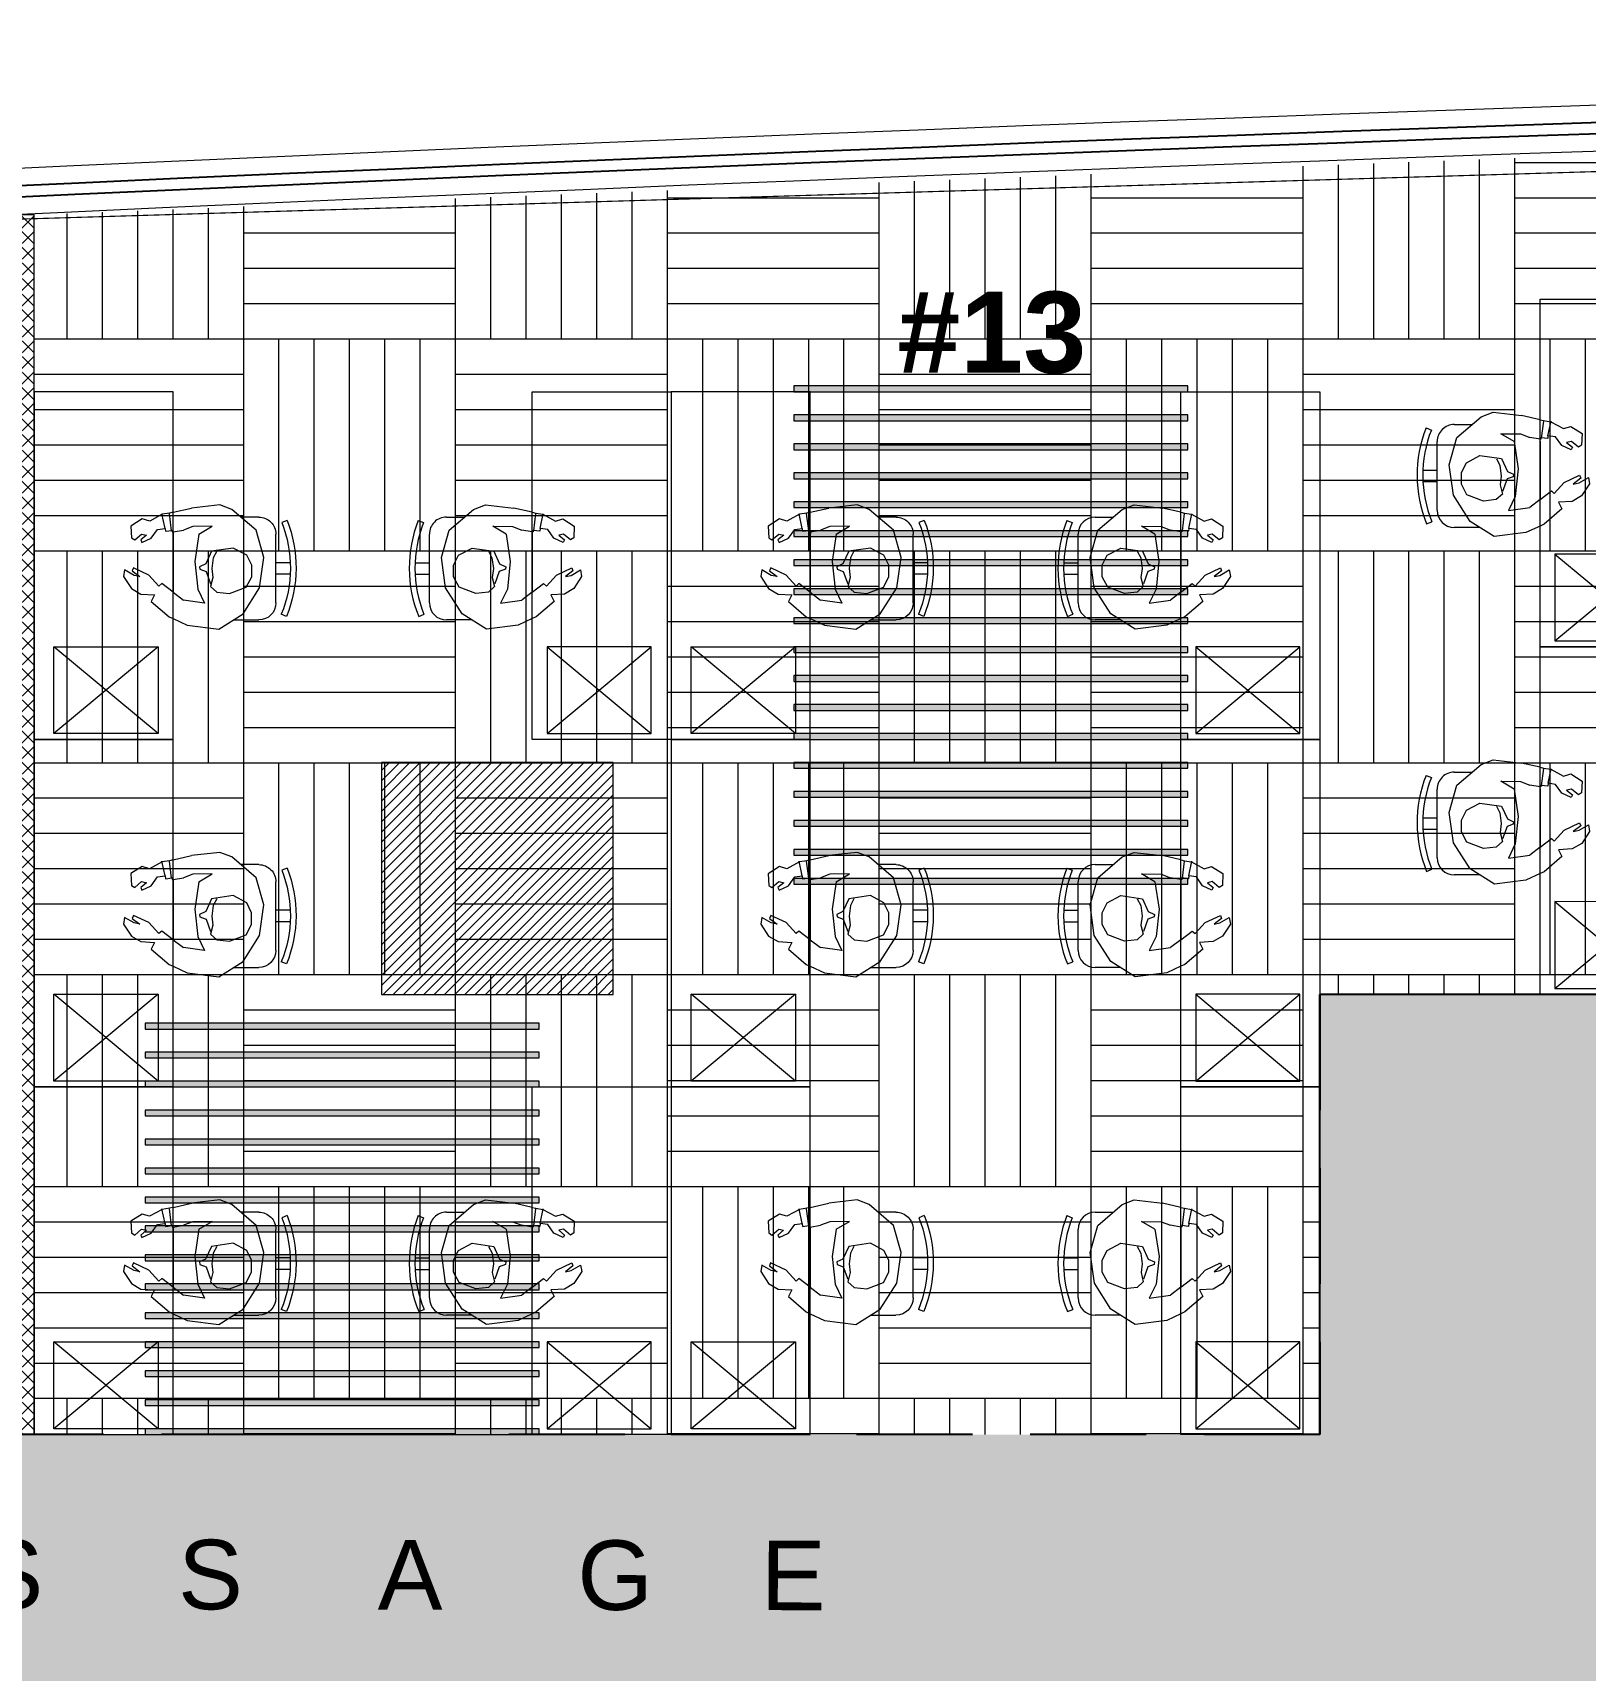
# Model space of a CAD drawing. Header units: millimetres. Extents: x 2335845 to 2509607, y 289014 to 361737.
# Drawn here: x 2370540 to 2377240, y 334785 to 341852 of the extents above; entities that cross this region are included whole.
import ezdxf

# ---------------------------------------------------------------- set-up
doc = ezdxf.new("R2010")
doc.units = ezdxf.units.MM
doc.linetypes.add('DASHED', pattern=[0.75, 0.5, -0.25])
for name, color, linetype in [('A-PLAN -GLASS FRAME', 4, 'Continuous'), ('FLOOR MARK', 7, 'Continuous'), ('PASSAGE LINEOUT', 7, 'Continuous'), ('TEXT', 250, 'Continuous')]:
    doc.layers.add(name, color=color, linetype=linetype)
for name, color, linetype, lineweight in [('A-PLAN-COLUMN', 3, 'Continuous', 0), ('A-PLAN-RCC-HATCH', 8, 'Continuous', 13), ('A-PLAN-THIN', 251, 'Continuous', 15), ('AR_01_PARTITION FULL HT', 2, 'Continuous', 25), ('IN-PRTN-FULL', 30, 'Continuous', 20), ('IN-PRTN-HATCH', 8, 'Continuous', 5), ('TOA-FC-ACOU.PAN', 250, 'Continuous', 5), ('TOA-FL-CPT-1', 8, 'Continuous', 5), ('TOA-FURN-HUMAN', 252, 'Continuous', 9), ('TOA-FURN-MODULAR', 20, 'Continuous', 9)]:
    doc.layers.add(name, color=color, linetype=linetype, lineweight=lineweight)
doc.styles.add('ARIAL', font='arial.ttf')
doc.styles.get("Standard").update_dxf_attribs({"font": 'arial.ttf'})

# ---------------------------------------------------------------- blocks, each defined once
blk = doc.blocks.new('Columns')
at = {"layer": 'A-PLAN-RCC-HATCH'}
h = blk.add_hatch(dxfattribs=at)
h.set_pattern_fill('ANSI31', color=256, scale=250, style=0)
h.set_pattern_definition([(45, (436397.9, -579762.232), (-22.0970869, 22.0970869), [])])
h.paths.add_polyline_path([(-4160.3, 12537), (-3160.3, 12537), (-3160.3, 13537), (-4160.3, 13537)])
at = {"layer": 'A-PLAN-COLUMN', "elevation": 0}
blk.add_lwpolyline([(-4160.3, 12537), (-3160.3, 12537), (-3160.3, 13537), (-4160.3, 13537)], close=True, dxfattribs=at)
blk = doc.blocks.new('txhvb')
at = {"layer": 'TOA-FURN-HUMAN', "color": 8, "lineweight": 5}
for p, q in [((549473.8, -3726.6, 0), (549769.8, -3726.6, 0)), ((549399.8, -3909.5, 0), (549399.8, -3800.6, 0)), ((549425.6, -3868.4, 0), (549538.3, -3797, 0)), ((549538.3, -3797, 0), (549669.9, -3778.8, 0)), ((549669.9, -3778.8, 0), (549787.2, -3811.9, 0)), ((549787.2, -3811.9, 0), (549877, -3916.9, 0)), ((549843.8, -3800.6, 0), (549843.8, -3878, 0)), ((549359.8, -3973.3, 0), (549425.6, -3868.4, 0)), ((549877, -3916.9, 0), (549896.8, -3968.3, 0)), ((549377.2, -4109.3, 0), (549359.8, -3973.3, 0)), ((549804.2, -4001.1, 0), (549802.9, -4085.6, 0)), ((549896.8, -3968.3, 0), (549882.9, -4091.1, 0)), ((549533.4, -4063.3, 0), (549472.6, -4034.3, 0)), ((549472.6, -4034.3, 0), (549485.8, -4126, 0)), ((549652, -4076.1, 0), (549533.4, -4063.3, 0)), ((549770.2, -4058.7, 0), (549652, -4076.1, 0)), ((549802.9, -4085.6, 0), (549787.5, -4126, 0)), ((549864.3, -4170.5, 0), (549882.9, -4091.1, 0)), ((549405.4, -4170.5, 0), (549377.2, -4109.3, 0)), ((549519.8, -4170.5, 0), (549485.8, -4126, 0)), ((549780, -4170.5, 0), (549787.5, -4126, 0)), ((549413.4, -4187.8, 0), (549405.4, -4170.5, 0)), ((549479.7, -4265, 0), (549413.4, -4187.8, 0)), ((549519.8, -4170.5, 0), (549557.1, -4219.4, 0)), ((549557.1, -4219.4, 0), (549546, -4231.9, 0)), ((549546, -4231.9, 0), (549593.7, -4274.9, 0)), ((549752.9, -4264.4, 0), (549790.7, -4237.8, 0)), ((549780.2, -4174.4, 0), (549780, -4169.8, 0)), ((549786.4, -4175, 0), (549780.2, -4174.4, 0)), ((549782.9, -4203.7, 0), (549786.4, -4175, 0)), ((549795.2, -4204.9, 0), (549782.9, -4203.7, 0)), ((549790.7, -4237.8, 0), (549795.2, -4204.9, 0)), ((549855.8, -4216.9, 0), (549826.4, -4271.5, 0)), ((549860.7, -4185.9, 0), (549855.8, -4216.9, 0)), ((549864.3, -4170.5, 0), (549860.7, -4185.9, 0)), ((549508.3, -4250.5, 0), (549479.7, -4265, 0)), ((549511.8, -4309.5, 0), (549508.3, -4250.5, 0)), ((549535.7, -4350.2, 0), (549511.8, -4309.5, 0)), ((549593.7, -4274.9, 0), (549624.9, -4341.5, 0)), ((549734.2, -4304.6, 0), (549752.9, -4264.4, 0)), ((549745.4, -4310, 0), (549734.2, -4304.6, 0)), ((549745.3, -4335.9, 0), (549770.5, -4306.2, 0)), ((549765.7, -4285.4, 0), (549745.4, -4310, 0)), ((549770.5, -4306.2, 0), (549765.7, -4285.4, 0)), ((549835.7, -4303.3, 0), (549804.9, -4352.2, 0)), ((549826.4, -4271.5, 0), (549835.7, -4303.3, 0)), ((549587.5, -4384, 0), (549535.7, -4350.2, 0)), ((549612, -4346.4, 0), (549586.8, -4314.1, 0)), ((549586.8, -4314.1, 0), (549592.4, -4339, 0)), ((549615.6, -4379.5, 0), (549587.5, -4384, 0)), ((549592.4, -4339, 0), (549615.6, -4379.5, 0)), ((549624.9, -4341.5, 0), (549612, -4346.4, 0)), ((549754.5, -4349.8, 0), (549745.3, -4335.9, 0)), ((549804.9, -4352.2, 0), (549754.5, -4349.8, 0))]:
    blk.add_line(p, q, dxfattribs=at)
at = {"layer": 'TOA-FURN-HUMAN', "color": 8, "lineweight": 5, "elevation": 0}
for points in [[(549597.3, -3664.5), (549597.3, -3726.6)], [(549646.7, -3664.5), (549646.7, -3726.6)], [(549415.1, -3680.7), (549424.4, -3703.6)], [(549829.3, -3678.7), (549820, -3701.6)], [(549696.3, -3982), (549667.8, -3997), (549621.5, -4003.4), (549583, -3998.4), (549543.8, -4008.4), (549519.5, -3981.3), (549513.6, -3926.6), (549540.8, -3854.7), (549585.6, -3831.3), (549636.2, -3831.3), (549679, -3852.7), (549710.1, -3911), (549696.5, -4004.3), (549641.4, -4029.8), (549629.3, -4056.2), (549618.6, -4054.7), (549608.6, -4028.3), (549555.2, -4009.1)], [(549770.2, -4058.7), (549804.2, -4001.1)], [(549784.9, -4177.3), (549858.8, -4186.3)], [(549795.2, -4204.9), (549858.2, -4218.4)]]:
    blk.add_lwpolyline(points, dxfattribs=at)
blk.add_lwpolyline([(549780, -4169.8, -0.034638), (549769.8, -4170.5), (549519.8, -4170.5)], format="xyb", dxfattribs=at)
at = {"layer": 'TOA-FURN-HUMAN', "color": 8, "lineweight": 5}
for centre, radius, start, end in [((549624.7, -4196.9, 0), 557.1, 68.45805, 112.09943), ((549624.7, -4196.9, 0), 532.5, 68.48386, 112.09943), ((549473.8, -3800.6, 0), 74, 90.00011, 180.00011), ((549769.8, -3800.6, 0), 74, 0.00011, 90.00011)]:
    blk.add_arc(centre, radius, start, end, dxfattribs=at)
at = {"layer": 'TOA-FURN-MODULAR'}
for p, q in [((549284.5, -4234.5), (548909.5, -4684.5)), ((548909.5, -4234.5), (549284.5, -4684.5))]:
    blk.add_line(p, q, dxfattribs=at)
for points in [[(548884.5, -4170.5), (550384.5, -4170.5), (550384.5, -4770.5), (548884.5, -4770.5)], [(549284.5, -4234.5), (548909.5, -4234.5), (548909.5, -4684.5), (549284.5, -4684.5)]]:
    blk.add_lwpolyline(points, close=True, dxfattribs=at)
blk = doc.blocks.new('*U706')
at = {"layer": 'IN-PRTN-HATCH'}
h = blk.add_hatch(dxfattribs=at)
h.set_pattern_fill('ANSI37', color=256, scale=15)
h.set_pattern_definition([(45, (-2055.263, -7e-11), (-33.67596, 33.67596), []), (135, (-2055.263, -7e-11), (-33.67596, -33.67596), [])])
h.paths.add_polyline_path([(-105440.8, -39967.2), (-100176.8, -39967.2), (-100176.8, -39867.2), (-105440.8, -39867.2)])
at = {"layer": 'IN-PRTN-FULL', "elevation": 0}
blk.add_lwpolyline([(-105440.8, -39967.2), (-100176.8, -39967.2), (-100176.8, -39867.2), (-105440.8, -39867.2)], close=True, dxfattribs=at)

msp = doc.modelspace()

# ---------------------------------------------------------------- hatches: boundary and pattern name
at = {"layer": 'TOA-FC-ACOU.PAN', "true_color": 0x939598}
h = msp.add_hatch(dxfattribs=at)
h.set_pattern_fill('CROSS', color=252, scale=2, angle=-90)
h.set_pattern_definition([(270, (2083539.97, 2605808.962), (12.7, -12.7), [6.35, -19.05]), (360, (2083536.795, 2605805.787), (12.7, 12.7), [6.35, -19.05])])
h.paths.add_polyline_path([(2375524.659, 340302.076), (2375524.659, 340327.076), (2373824.66, 340327.076), (2373824.66, 340302.076)])
h = msp.add_hatch(dxfattribs=at)
h.set_pattern_fill('CROSS', color=252, scale=2, angle=-90)
h.set_pattern_definition([(270, (2083539.97, 2605683.962), (12.7, -12.7), [6.35, -19.05]), (360, (2083536.795, 2605680.787), (12.7, 12.7), [6.35, -19.05])])
h.paths.add_polyline_path([(2375524.66, 340177.076), (2375524.66, 340202.076), (2373824.66, 340202.076), (2373824.66, 340177.076)])
h = msp.add_hatch(dxfattribs=at)
h.set_pattern_fill('CROSS', color=252, scale=2, angle=-90)
h.set_pattern_definition([(270, (2083539.992, 2605558.962), (12.7, -12.7), [6.35, -19.05]), (360, (2083536.817, 2605555.787), (12.7, 12.7), [6.35, -19.05])])
h.paths.add_polyline_path([(2375524.682, 340052.076), (2375524.682, 340077.076), (2373824.682, 340077.076), (2373824.682, 340052.076)])
h = msp.add_hatch(dxfattribs=at)
h.set_pattern_fill('CROSS', color=252, scale=2, angle=-90)
h.set_pattern_definition([(270, (2083539.97, 2605433.962), (12.7, -12.7), [6.35, -19.05]), (360, (2083536.795, 2605430.787), (12.7, 12.7), [6.35, -19.05])])
h.paths.add_polyline_path([(2375524.659, 339927.076), (2375524.659, 339952.076), (2373824.66, 339952.076), (2373824.66, 339927.076)])
h = msp.add_hatch(dxfattribs=at)
h.set_pattern_fill('CROSS', color=252, scale=2, angle=-90)
h.set_pattern_definition([(270, (2083539.97, 2605308.962), (12.7, -12.7), [6.35, -19.05]), (360, (2083536.795, 2605305.787), (12.7, 12.7), [6.35, -19.05])])
h.paths.add_polyline_path([(2375524.66, 339802.076), (2375524.66, 339827.076), (2373824.66, 339827.076), (2373824.66, 339802.076)])
h = msp.add_hatch(dxfattribs=at)
h.set_pattern_fill('CROSS', color=252, scale=2, angle=-90)
h.set_pattern_definition([(270, (2083539.992, 2605183.962), (12.7, -12.7), [6.35, -19.05]), (360, (2083536.817, 2605180.787), (12.7, 12.7), [6.35, -19.05])])
h.paths.add_polyline_path([(2375524.682, 339677.076), (2375524.682, 339702.076), (2373824.682, 339702.076), (2373824.682, 339677.076)])
h = msp.add_hatch(dxfattribs=at)
h.set_pattern_fill('CROSS', color=252, scale=2, angle=-90)
h.set_pattern_definition([(270, (2083540.025, 2605058.962), (12.7, -12.7), [6.35, -19.05]), (360, (2083536.85, 2605055.787), (12.7, 12.7), [6.35, -19.05])])
h.paths.add_polyline_path([(2375524.714, 339552.076), (2375524.714, 339577.076), (2373824.715, 339577.076), (2373824.715, 339552.076)])
h = msp.add_hatch(dxfattribs=at)
h.set_pattern_fill('CROSS', color=252, scale=2, angle=-90)
h.set_pattern_definition([(270, (2083539.992, 2604933.962), (12.7, -12.7), [6.35, -19.05]), (360, (2083536.817, 2604930.787), (12.7, 12.7), [6.35, -19.05])])
h.paths.add_polyline_path([(2375524.682, 339427.076), (2375524.682, 339452.076), (2373824.682, 339452.076), (2373824.682, 339427.076)])
h = msp.add_hatch(dxfattribs=at)
h.set_pattern_fill('CROSS', color=252, scale=2, angle=-90)
h.set_pattern_definition([(270, (2083539.97, 2604808.962), (12.7, -12.7), [6.35, -19.05]), (360, (2083536.795, 2604805.787), (12.7, 12.7), [6.35, -19.05])])
h.paths.add_polyline_path([(2375524.66, 339302.076), (2375524.66, 339327.076), (2373824.66, 339327.076), (2373824.66, 339302.076)])
h = msp.add_hatch(dxfattribs=at)
h.set_pattern_fill('CROSS', color=252, scale=2, angle=-90)
h.set_pattern_definition([(270, (2083539.965, 2604683.955), (12.7, -12.7), [6.35, -19.05]), (360, (2083536.79, 2604680.78), (12.7, 12.7), [6.35, -19.05])])
h.paths.add_polyline_path([(2375524.654, 339177.07), (2375524.654, 339202.07), (2373824.655, 339202.07), (2373824.655, 339177.07)])
h = msp.add_hatch(dxfattribs=at)
h.set_pattern_fill('CROSS', color=252, scale=2, angle=-90)
h.set_pattern_definition([(270, (2083539.965, 2604558.955), (12.7, -12.7), [6.35, -19.05]), (360, (2083536.79, 2604555.78), (12.7, 12.7), [6.35, -19.05])])
h.paths.add_polyline_path([(2375524.655, 339052.07), (2375524.655, 339077.07), (2373824.655, 339077.07), (2373824.655, 339052.07)])
h = msp.add_hatch(dxfattribs=at)
h.set_pattern_fill('CROSS', color=252, scale=2, angle=-90)
h.set_pattern_definition([(270, (2083539.987, 2604433.955), (12.7, -12.7), [6.35, -19.05]), (360, (2083536.812, 2604430.78), (12.7, 12.7), [6.35, -19.05])])
h.paths.add_polyline_path([(2375524.677, 338927.07), (2375524.677, 338952.07), (2373824.678, 338952.07), (2373824.678, 338927.07)])
h = msp.add_hatch(dxfattribs=at)
h.set_pattern_fill('CROSS', color=252, scale=2, angle=-90)
h.set_pattern_definition([(270, (2083540.02, 2604308.955), (12.7, -12.7), [6.35, -19.05]), (360, (2083536.845, 2604305.78), (12.7, 12.7), [6.35, -19.05])])
h.paths.add_polyline_path([(2375524.709, 338802.07), (2375524.709, 338827.07), (2373824.71, 338827.07), (2373824.71, 338802.07)])
h = msp.add_hatch(dxfattribs=at)
h.set_pattern_fill('CROSS', color=252, scale=2, angle=-90)
h.set_pattern_definition([(270, (2083539.987, 2604183.955), (12.7, -12.7), [6.35, -19.05]), (360, (2083536.812, 2604180.78), (12.7, 12.7), [6.35, -19.05])])
h.paths.add_polyline_path([(2375524.677, 338677.07), (2375524.677, 338702.07), (2373824.678, 338702.07), (2373824.678, 338677.07)])
h = msp.add_hatch(dxfattribs=at)
h.set_pattern_fill('CROSS', color=252, scale=2, angle=-90)
h.set_pattern_definition([(270, (2083539.965, 2604058.955), (12.7, -12.7), [6.35, -19.05]), (360, (2083536.79, 2604055.78), (12.7, 12.7), [6.35, -19.05])])
h.paths.add_polyline_path([(2375524.655, 338552.07), (2375524.655, 338577.07), (2373824.655, 338577.07), (2373824.655, 338552.07)])
h = msp.add_hatch(dxfattribs=at)
h.set_pattern_fill('CROSS', color=252, scale=2, angle=-90)
h.set_pattern_definition([(270, (2083539.96, 2603933.955), (12.7, -12.7), [6.35, -19.05]), (360, (2083536.785, 2603930.78), (12.7, 12.7), [6.35, -19.05])])
h.paths.add_polyline_path([(2375524.649, 338427.07), (2375524.649, 338452.07), (2373824.65, 338452.07), (2373824.65, 338427.07)])
h = msp.add_hatch(dxfattribs=at)
h.set_pattern_fill('CROSS', color=252, scale=2, angle=-90)
h.set_pattern_definition([(270, (2083539.987, 2603808.955), (12.7, -12.7), [6.35, -19.05]), (360, (2083536.812, 2603805.78), (12.7, 12.7), [6.35, -19.05])])
h.paths.add_polyline_path([(2375524.677, 338302.07), (2375524.677, 338327.07), (2373824.678, 338327.07), (2373824.678, 338302.07)])
h = msp.add_hatch(dxfattribs=at)
h.set_pattern_fill('CROSS', color=252, scale=2, angle=-90)
h.set_pattern_definition([(270, (2083539.987, 2603683.955), (12.7, -12.7), [6.35, -19.05]), (360, (2083536.812, 2603680.78), (12.7, 12.7), [6.35, -19.05])])
h.paths.add_polyline_path([(2375524.677, 338177.07), (2375524.677, 338202.07), (2373824.678, 338202.07), (2373824.678, 338177.07)])
h = msp.add_hatch(dxfattribs=at)
h.set_pattern_fill('CROSS', color=252, scale=2, angle=-90)
h.set_pattern_definition([(270, (2080740.466, 2603058.947), (12.7, -12.7), [6.35, -19.05]), (360, (2080737.291, 2603055.772), (12.7, 12.7), [6.35, -19.05])])
h.paths.add_polyline_path([(2372725.156, 337552.062), (2372725.156, 337577.062), (2371025.157, 337577.062), (2371025.157, 337552.062)])
h = msp.add_hatch(dxfattribs=at)
h.set_pattern_fill('CROSS', color=252, scale=2, angle=-90)
h.set_pattern_definition([(270, (2080740.444, 2602933.947), (12.7, -12.7), [6.35, -19.05]), (360, (2080737.269, 2602930.772), (12.7, 12.7), [6.35, -19.05])])
h.paths.add_polyline_path([(2372725.134, 337427.062), (2372725.134, 337452.062), (2371025.134, 337452.062), (2371025.134, 337427.062)])
h = msp.add_hatch(dxfattribs=at)
h.set_pattern_fill('CROSS', color=252, scale=2, angle=-90)
h.set_pattern_definition([(270, (2080740.439, 2602808.947), (12.7, -12.7), [6.35, -19.05]), (360, (2080737.264, 2602805.772), (12.7, 12.7), [6.35, -19.05])])
h.paths.add_polyline_path([(2372725.128, 337302.062), (2372725.128, 337327.062), (2371025.129, 337327.062), (2371025.129, 337302.062)])
h = msp.add_hatch(dxfattribs=at)
h.set_pattern_fill('CROSS', color=252, scale=2, angle=-90)
h.set_pattern_definition([(270, (2080740.466, 2602683.947), (12.7, -12.7), [6.35, -19.05]), (360, (2080737.291, 2602680.772), (12.7, 12.7), [6.35, -19.05])])
h.paths.add_polyline_path([(2372725.156, 337177.062), (2372725.156, 337202.062), (2371025.157, 337202.062), (2371025.157, 337177.062)])
h = msp.add_hatch(dxfattribs=at)
h.set_pattern_fill('CROSS', color=252, scale=2, angle=-90)
h.set_pattern_definition([(270, (2080740.466, 2602558.947), (12.7, -12.7), [6.35, -19.05]), (360, (2080737.291, 2602555.772), (12.7, 12.7), [6.35, -19.05])])
h.paths.add_polyline_path([(2372725.156, 337052.062), (2372725.156, 337077.062), (2371025.157, 337077.062), (2371025.157, 337052.062)])
h = msp.add_hatch(dxfattribs=at)
h.set_pattern_fill('CROSS', color=252, scale=2, angle=-90)
h.set_pattern_definition([(270, (2080740.444, 2602433.947), (12.7, -12.7), [6.35, -19.05]), (360, (2080737.269, 2602430.772), (12.7, 12.7), [6.35, -19.05])])
h.paths.add_polyline_path([(2372725.133, 336927.062), (2372725.133, 336952.062), (2371025.134, 336952.062), (2371025.134, 336927.062)])
h = msp.add_hatch(dxfattribs=at)
h.set_pattern_fill('CROSS', color=252, scale=2, angle=-90)
h.set_pattern_definition([(270, (2080740.444, 2602308.947), (12.7, -12.7), [6.35, -19.05]), (360, (2080737.269, 2602305.772), (12.7, 12.7), [6.35, -19.05])])
h.paths.add_polyline_path([(2372725.134, 336802.062), (2372725.134, 336827.062), (2371025.134, 336827.062), (2371025.134, 336802.062)])
h = msp.add_hatch(dxfattribs=at)
h.set_pattern_fill('CROSS', color=252, scale=2, angle=-90)
h.set_pattern_definition([(270, (2080740.466, 2602183.947), (12.7, -12.7), [6.35, -19.05]), (360, (2080737.291, 2602180.772), (12.7, 12.7), [6.35, -19.05])])
h.paths.add_polyline_path([(2372725.156, 336677.062), (2372725.156, 336702.062), (2371025.157, 336702.062), (2371025.157, 336677.062)])
h = msp.add_hatch(dxfattribs=at)
h.set_pattern_fill('CROSS', color=252, scale=2, angle=-90)
h.set_pattern_definition([(270, (2080740.499, 2602058.947), (12.7, -12.7), [6.35, -19.05]), (360, (2080737.324, 2602055.772), (12.7, 12.7), [6.35, -19.05])])
h.paths.add_polyline_path([(2372725.188, 336552.062), (2372725.188, 336577.062), (2371025.189, 336577.062), (2371025.189, 336552.062)])
h = msp.add_hatch(dxfattribs=at)
h.set_pattern_fill('CROSS', color=252, scale=2, angle=-90)
h.set_pattern_definition([(270, (2080740.476, 2601933.947), (12.7, -12.7), [6.35, -19.05]), (360, (2080737.301, 2601930.772), (12.7, 12.7), [6.35, -19.05])])
h.paths.add_polyline_path([(2372725.166, 336427.062), (2372725.166, 336452.062), (2371025.167, 336452.062), (2371025.167, 336427.062)])
h = msp.add_hatch(dxfattribs=at)
h.set_pattern_fill('CROSS', color=252, scale=2, angle=-90)
h.set_pattern_definition([(270, (2080740.471, 2601808.947), (12.7, -12.7), [6.35, -19.05]), (360, (2080737.296, 2601805.772), (12.7, 12.7), [6.35, -19.05])])
h.paths.add_polyline_path([(2372725.161, 336302.062), (2372725.161, 336327.062), (2371025.161, 336327.062), (2371025.161, 336302.062)])
h = msp.add_hatch(dxfattribs=at)
h.set_pattern_fill('CROSS', color=252, scale=2, angle=-90)
h.set_pattern_definition([(270, (2080740.499, 2601683.947), (12.7, -12.7), [6.35, -19.05]), (360, (2080737.324, 2601680.772), (12.7, 12.7), [6.35, -19.05])])
h.paths.add_polyline_path([(2372725.188, 336177.062), (2372725.188, 336202.062), (2371025.189, 336202.062), (2371025.189, 336177.062)])
h = msp.add_hatch(dxfattribs=at)
h.set_pattern_fill('CROSS', color=252, scale=2, angle=-90)
h.set_pattern_definition([(270, (2080740.499, 2601558.947), (12.7, -12.7), [6.35, -19.05]), (360, (2080737.324, 2601555.772), (12.7, 12.7), [6.35, -19.05])])
h.paths.add_polyline_path([(2372725.188, 336052.062), (2372725.188, 336077.062), (2371025.189, 336077.062), (2371025.189, 336052.062)])
h = msp.add_hatch(dxfattribs=at)
h.set_pattern_fill('CROSS', color=252, scale=2, angle=-90)
h.set_pattern_definition([(270, (2080740.476, 2601433.947), (12.7, -12.7), [6.35, -19.05]), (360, (2080737.301, 2601430.772), (12.7, 12.7), [6.35, -19.05])])
h.paths.add_polyline_path([(2372725.166, 335927.062), (2372725.166, 335952.062), (2371025.166, 335952.062), (2371025.166, 335927.062)])
h = msp.add_hatch(dxfattribs=at)
h.set_pattern_fill('CROSS', color=252, scale=2, angle=-90)
h.set_pattern_definition([(270, (2080740.476, 2601308.947), (12.7, -12.7), [6.35, -19.05]), (360, (2080737.301, 2601305.772), (12.7, 12.7), [6.35, -19.05])])
h.paths.add_polyline_path([(2372725.166, 335802.062), (2372725.166, 335827.062), (2371025.167, 335827.062), (2371025.167, 335802.062)])
at = {"layer": 'TOA-FL-CPT-1', "true_color": 0xc7c8ca}
h = msp.add_hatch(dxfattribs=at)
h.set_pattern_fill('AR-PARQ1', color=9, scale=3)
h.set_pattern_definition([(90, (90021.1, 24147), (-914.4, 914.4), [914.4, -914.4]), (90, (90173.5, 24147), (-914.4, 914.4), [914.4, -914.4]), (90, (90325.9, 24147), (-914.4, 914.4), [914.4, -914.4]), (90, (90478.3, 24147), (-914.4, 914.4), [914.4, -914.4]), (90, (90630.7, 24147), (-914.4, 914.4), [914.4, -914.4]), (90, (90783.1, 24147), (-914.4, 914.4), [914.4, -914.4]), (90, (90935.5, 24147), (-914.4, 914.4), [914.4, -914.4]), (0, (90021.1, 25061.4), (914.4, -914.4), [914.4, -914.4]), (0, (90021.1, 25213.8), (914.4, -914.4), [914.4, -914.4]), (0, (90021.1, 25366.2), (914.4, -914.4), [914.4, -914.4]), (0, (90021.1, 25518.6), (914.4, -914.4), [914.4, -914.4]), (0, (90021.1, 25671), (914.4, -914.4), [914.4, -914.4]), (0, (90021.1, 25823.4), (914.4, -914.4), [914.4, -914.4]), (0, (90021.1, 25975.8), (914.4, -914.4), [914.4, -914.4])])
h.paths.add_polyline_path([(2377622.511, 336459.949), (2386144.665, 336459.949), (2386144.665, 333010.934), (2377622.511, 333010.934)])
h.paths.add_polyline_path([(2370545.476, 341066.523), (2370545.546, 335801.989), (2376094.724, 335802.062), (2376094.699, 337701.624), (2377644.682, 337701.624), (2377651.796, 341337.62)])
h = msp.add_hatch(dxfattribs=at)
h.set_pattern_fill('AR-PARQ1', color=9, scale=3)
h.set_pattern_definition([(90, (54538.6, -6708.4), (-914.4, 914.4), [914.4, -914.4]), (90, (54691, -6708.4), (-914.4, 914.4), [914.4, -914.4]), (90, (54843.4, -6708.4), (-914.4, 914.4), [914.4, -914.4]), (90, (54995.8, -6708.4), (-914.4, 914.4), [914.4, -914.4]), (90, (55148.2, -6708.4), (-914.4, 914.4), [914.4, -914.4]), (90, (55300.6, -6708.4), (-914.4, 914.4), [914.4, -914.4]), (90, (55453, -6708.4), (-914.4, 914.4), [914.4, -914.4]), (0, (54538.6, -5794), (914.4, -914.4), [914.4, -914.4]), (0, (54538.6, -5641.6), (914.4, -914.4), [914.4, -914.4]), (0, (54538.6, -5489.2), (914.4, -914.4), [914.4, -914.4]), (0, (54538.6, -5336.8), (914.4, -914.4), [914.4, -914.4]), (0, (54538.6, -5184.4), (914.4, -914.4), [914.4, -914.4]), (0, (54538.6, -5032), (914.4, -914.4), [914.4, -914.4]), (0, (54538.6, -4879.6), (914.4, -914.4), [914.4, -914.4])])
h.paths.add_polyline_path([(2344950.518, 323601.624), (2348044.691, 323601.624), (2348044.691, 308801.624), (2344978.375, 308801.624), (2344983.023, 307001.553), (2351045.878, 307001.608), (2351044.683, 304701.624), (2350244.683, 304670.094), (2350244.683, 294701.624), (2352811.835, 294701.622), (2352811.821, 307001.631), (2405044.683, 307005.059), (2405044.683, 327701.624), (2410595.745, 327701.624), (2410609.803, 329501.624), (2408605.34, 329501.624), (2411484.683, 335301.624), (2408440.262, 335301.624), (2406365.488, 331122.307), (2403244.678, 328001.969), (2403244.795, 325600.805), (2384290.648, 325598.809), (2384290.648, 323607.372), (2375885.176, 323603.528), (2375861.465, 325602.978), (2360226.195, 325602.091), (2360226.052, 334601.937), (2375945.229, 334602.179), (2375945.229, 331031.373), (2376972.789, 331510.903), (2389391.537, 331510.903), (2389391.537, 331810.72), (2389491.628, 331810.72), (2389491.53, 331510.903), (2391791.53, 331510.903), (2391791.531, 333010.881), (2389491.53, 333010.881), (2389491.531, 332710.861), (2389391.537, 332710.861), (2389391.54, 333010.905), (2377622.511, 333011.008), (2377622.511, 336459.845), (2386144.742, 336459.853), (2386144.683, 337701.624), (2376094.699, 337701.624), (2376094.724, 335802.062), (2362938.321, 335802.061), (2362938.326, 340629.119), (2359023.456, 340413.419), (2359023.899, 325602.053), (2352244.614, 325602.052), (2352244.655, 339888.472), (2350244.683, 339753.79), (2350259.797, 327701.624), (2351044.683, 327701.624), (2351043.518, 325401.69), (2344945.863, 325401.675)])
h.paths.add_polyline_path([(2365719.683, 323601.624), (2395044.683, 323601.624), (2395044.683, 322741.298), (2398494.622, 322751.666), (2398494.622, 323601.624), (2403544.687, 323601.624), (2403544.687, 308801.634), (2365719.683, 308801.634)], flags=16)
h.paths.add_polyline_path([(2349719.689, 323601.683), (2365719.683, 323601.683), (2365719.683, 308801.624), (2349719.689, 308801.624)], flags=16)

# ---------------------------------------------------------------- linework, layer by layer
at = {"const_width": 5}
msp.add_lwpolyline([(2408344.683, 341505.727, 0.02643364), (2350244.683, 339753.79), (2350261.051, 326701.624), (2344944.683, 326701.624), (2344944.683, 305701.701), (2351044.677, 305701.666), (2351044.683, 304701.624), (2350244.683, 304701.624), (2350244.683, 291915.217, -0.04453992), (2406044.683, 290902.779)], format="xyb", dxfattribs=at)
at = {"layer": 'A-PLAN -GLASS FRAME', "color": 4, "ltscale": 500, "elevation": 0}
msp.add_lwpolyline([(2408419.683, 338776.624), (2408419.683, 341579.011, 0.02661617), (2350319.683, 339835.313), (2350319.683, 339885.152, -0.02663744), (2408469.683, 341628.356), (2408469.683, 338776.624)], format="xyb", close=True, dxfattribs=at)
at = {"layer": 'A-PLAN-THIN', "elevation": 0}
msp.add_lwpolyline([(2408344.683, 338701.624), (2408344.683, 341505.727, 0.02661994), (2350244.683, 339753.79), (2350244.683, 339954.151, -0.02670257), (2408544.683, 341701.624), (2408544.683, 338701.624), (2408344.683, 338701.624)], format="xyb", dxfattribs=at)
at = {"layer": 'FLOOR MARK', "color": 8, "linetype": 'DASHED', "ltscale": 1000}
msp.add_lwpolyline([(2391791.53, 333010.881), (2377622.511, 333011.008), (2377622.511, 336459.845), (2386144.742, 336459.853), (2386144.683, 337701.624), (2376094.699, 337701.624), (2376094.724, 335802.062), (2362938.321, 335802.256), (2362938.326, 340656.767), (2359023.456, 340413.419), (2359023.899, 325602.053), (2352244.642, 325602.053), (2352244.627, 339941.096), (2350244.683, 339753.79), (2350259.797, 327701.624), (2351044.683, 327701.624), (2351044.698, 325401.682), (2344944.683, 325401.682), (2344950.518, 323601.624)], dxfattribs=at)
at = {"layer": 'PASSAGE LINEOUT', "linetype": 'Continuous', "ltscale": 500}
for p in [(2376094.699, 335802.062), (2386144.683, 337701.624)]:
    msp.add_line(p, (2376094.699, 337701.624), dxfattribs=at)
at = {"layer": 'TOA-FC-ACOU.PAN', "color": 251, "true_color": 0x636466, "elevation": 0}
for points in [[(2375524.659, 340302.076), (2375524.659, 340327.076), (2373824.66, 340327.076), (2373824.66, 340302.076)], [(2375524.66, 340177.076), (2375524.66, 340202.076), (2373824.66, 340202.076), (2373824.66, 340177.076)], [(2375524.682, 340052.076), (2375524.682, 340077.076), (2373824.682, 340077.076), (2373824.682, 340052.076)], [(2375524.659, 339927.076), (2375524.659, 339952.076), (2373824.66, 339952.076), (2373824.66, 339927.076)], [(2375524.66, 339802.076), (2375524.66, 339827.076), (2373824.66, 339827.076), (2373824.66, 339802.076)], [(2375524.682, 339677.076), (2375524.682, 339702.076), (2373824.682, 339702.076), (2373824.682, 339677.076)], [(2375524.714, 339552.076), (2375524.714, 339577.076), (2373824.715, 339577.076), (2373824.715, 339552.076)], [(2375524.682, 339427.076), (2375524.682, 339452.076), (2373824.682, 339452.076), (2373824.682, 339427.076)], [(2375524.66, 339302.076), (2375524.66, 339327.076), (2373824.66, 339327.076), (2373824.66, 339302.076)], [(2375524.654, 339177.07), (2375524.654, 339202.07), (2373824.655, 339202.07), (2373824.655, 339177.07)], [(2375524.655, 339052.07), (2375524.655, 339077.07), (2373824.655, 339077.07), (2373824.655, 339052.07)], [(2375524.677, 338927.07), (2375524.677, 338952.07), (2373824.678, 338952.07), (2373824.678, 338927.07)], [(2375524.709, 338802.07), (2375524.709, 338827.07), (2373824.71, 338827.07), (2373824.71, 338802.07)], [(2375524.677, 338677.07), (2375524.677, 338702.07), (2373824.678, 338702.07), (2373824.678, 338677.07)], [(2375524.655, 338552.07), (2375524.655, 338577.07), (2373824.655, 338577.07), (2373824.655, 338552.07)], [(2375524.649, 338427.07), (2375524.649, 338452.07), (2373824.65, 338452.07), (2373824.65, 338427.07)], [(2375524.677, 338302.07), (2375524.677, 338327.07), (2373824.678, 338327.07), (2373824.678, 338302.07)], [(2375524.677, 338177.07), (2375524.677, 338202.07), (2373824.678, 338202.07), (2373824.678, 338177.07)]]:
    msp.add_lwpolyline(points, close=True, dxfattribs=at)
at = {"layer": 'TOA-FC-ACOU.PAN', "color": 251, "true_color": 0x636466}
for points in [[(2372725.156, 337552.062), (2372725.156, 337577.062), (2371025.157, 337577.062), (2371025.157, 337552.062)], [(2372725.134, 337427.062), (2372725.134, 337452.062), (2371025.134, 337452.062), (2371025.134, 337427.062)], [(2372725.128, 337302.062), (2372725.128, 337327.062), (2371025.129, 337327.062), (2371025.129, 337302.062)], [(2372725.156, 337177.062), (2372725.156, 337202.062), (2371025.157, 337202.062), (2371025.157, 337177.062)], [(2372725.156, 337052.062), (2372725.156, 337077.062), (2371025.157, 337077.062), (2371025.157, 337052.062)], [(2372725.133, 336927.062), (2372725.133, 336952.062), (2371025.134, 336952.062), (2371025.134, 336927.062)], [(2372725.134, 336802.062), (2372725.134, 336827.062), (2371025.134, 336827.062), (2371025.134, 336802.062)], [(2372725.156, 336677.062), (2372725.156, 336702.062), (2371025.157, 336702.062), (2371025.157, 336677.062)], [(2372725.188, 336552.062), (2372725.188, 336577.062), (2371025.189, 336577.062), (2371025.189, 336552.062)], [(2372725.166, 336427.062), (2372725.166, 336452.062), (2371025.167, 336452.062), (2371025.167, 336427.062)], [(2372725.161, 336302.062), (2372725.161, 336327.062), (2371025.161, 336327.062), (2371025.161, 336302.062)], [(2372725.188, 336177.062), (2372725.188, 336202.062), (2371025.189, 336202.062), (2371025.189, 336177.062)], [(2372725.188, 336052.062), (2372725.188, 336077.062), (2371025.189, 336077.062), (2371025.189, 336052.062)], [(2372725.166, 335927.062), (2372725.166, 335952.062), (2371025.166, 335952.062), (2371025.166, 335927.062)], [(2372725.166, 335802.062), (2372725.166, 335827.062), (2371025.167, 335827.062), (2371025.167, 335802.062)]]:
    msp.add_lwpolyline(points, close=True, dxfattribs=at)

# ---------------------------------------------------------------- block references
at = {"layer": 'A-PLAN-COLUMN'}
msp.add_blockref('Columns', (2376204.978, 325164.617), dxfattribs=at)
at = {"layer": 'AR_01_PARTITION FULL HT', "rotation": 269.9999359460099}
msp.add_blockref('*U706', (2410412.198, 235625.227, 0), dxfattribs=at)
at = {"layer": 'TOA-FURN-MODULAR'}
for p, rotation in [((2372866.893, -209682.813), 89.99924570862365), ((2368517.357, -210082.378), 89.99924570862365), ((2371316.878, -210082.375), 89.99924570862368), ((2372866.913, -211182.813), 89.99924570862365), ((2371316.897, -211582.375), 89.99924570862368), ((2368517.396, -213082.378), 89.99924570862365), ((2371316.917, -213082.375), 89.99924570862368)]:
    msp.add_blockref('txhvb', p, dxfattribs=dict(at, rotation=rotation))
at = {"layer": 'TOA-FURN-MODULAR', "xscale": -1, "rotation": 270.0007542913763}
for p in [(2375322.94, -210082.375), (2378073.039, -210082.378), (2375322.92, -211582.375), (2378073.019, -211582.378), (2375322.9, -213082.375), (2378072.999, -213082.378)]:
    msp.add_blockref('txhvb', p, dxfattribs=at)

# ---------------------------------------------------------------- texts
at = {"layer": 'PASSAGE LINEOUT', "insert": (2358852.016, 335062.151), "char_height": 300, "width": 16925.28892, "attachment_point": 7, "rotation": 359.9138578, "style": 'ARIAL'}
msp.add_mtext('\\pi1882.69903;1   2   0   0      M    M       W    I    D    E      P     A     S     S     A     G    E', dxfattribs=at)
at = {"layer": 'TEXT', "insert": (2374270.573, 340734.099), "char_height": 350, "width": 1993.30201, "attachment_point": 1}
msp.add_mtext('{\\fArial|b1|i0|c0|p34;\\C1;#13}', dxfattribs=at)

doc.saveas('drawing.dxf')
